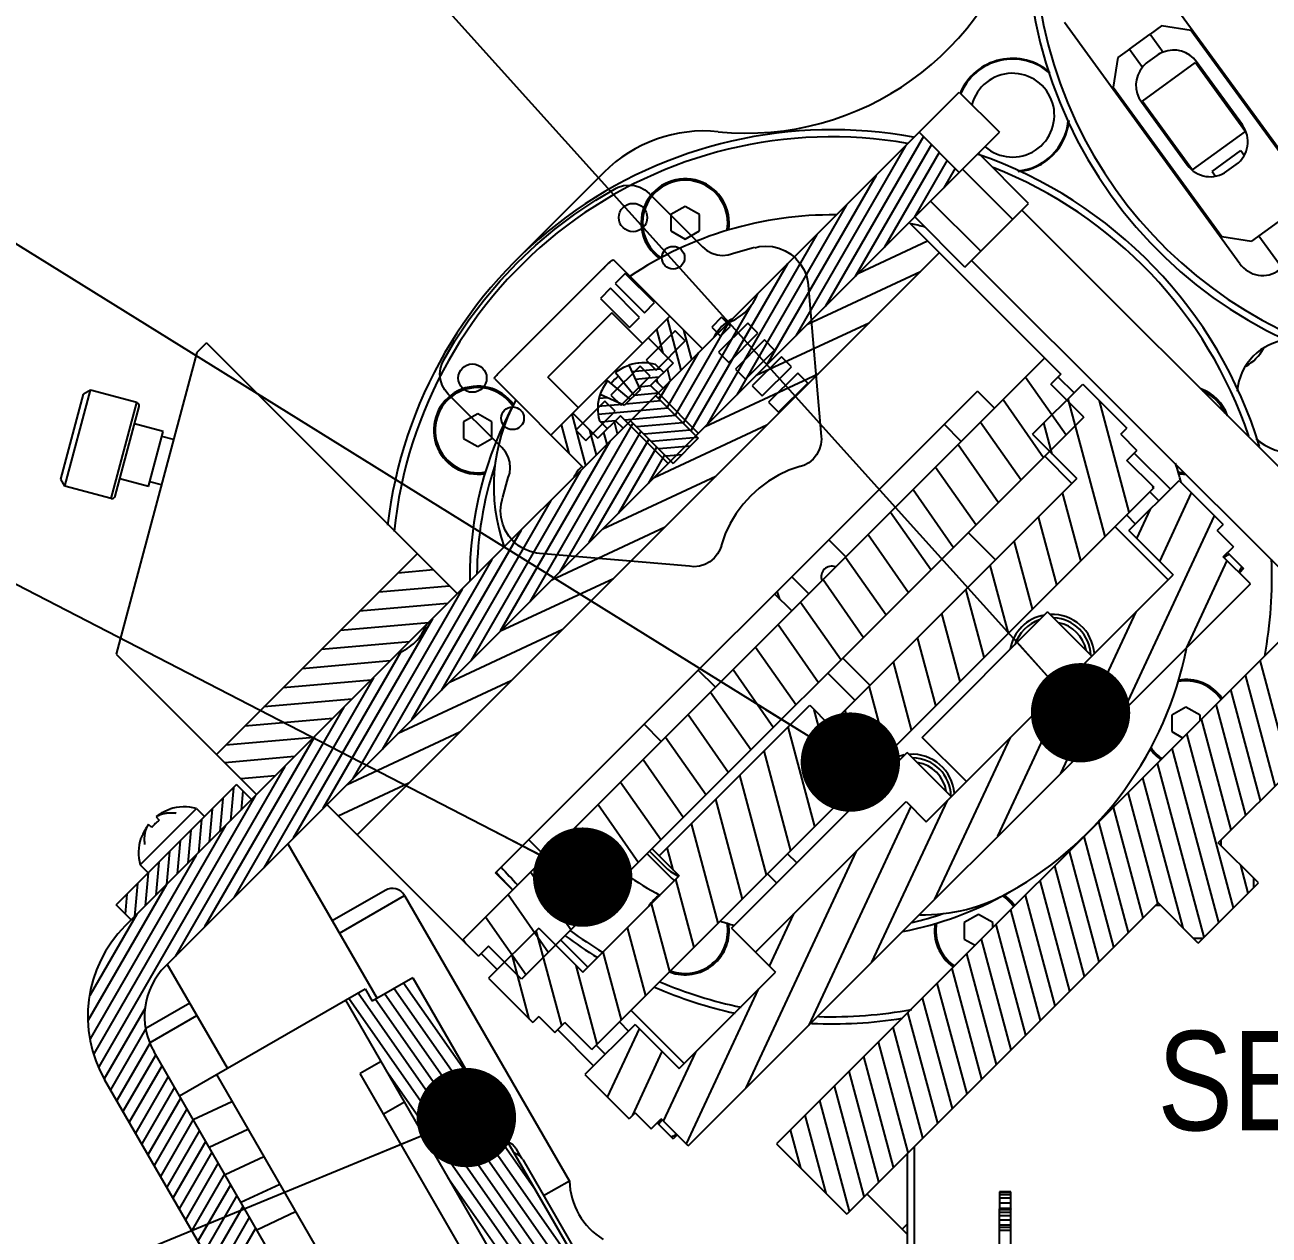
# Model space of a CAD drawing. Header units: millimetres. Extents: x 0 to 841, y 0 to 594.
# Drawn here: x 421.02 to 464.84, y 282.63 to 325.27 of the extents above; entities that cross this region are included whole.
import ezdxf

# ---------------------------------------------------------------- set-up
doc = ezdxf.new("R2010")
doc.units = ezdxf.units.MM
doc.header["$LTSCALE"] = 46.255
doc.layers.get('0').update_dxf_attribs({"linetype": 'CONTINUOUS'})
for name, color, linetype in [('AXIS', 7, 'CONTINUOUS'), ('COSMETIC', 7, 'CONTINUOUS'), ('NOTE', 7, 'CONTINUOUS')]:
    doc.layers.add(name, color=color, linetype=linetype)
doc.styles.get("Standard").update_dxf_attribs({"font": 'txt', "width": 0.85})
doc.dimstyles.get("Standard").update_dxf_attribs({"dimtxt": 3.5, "dimasz": 3.5, "dimexe": 1.5, "dimexo": 1, "dimtad": 1, "dimtxsty": 'STANDARD', "dimblk": '_FILLED', "dimblk1": '_FILLED', "dimblk2": '_FILLED', "dimcen": 0.09, "dimadec": 0, "dimazin": 0, "dimtol": 1, "dimtp": 0.01, "dimtm": 0.01, "dimtfac": 1, "dimtofl": 0, "dimtmove": 0, "dimatfit": 3, "dimldrblk": '_FILLED', "dimfxl": 1, "dimtolj": 1, "dimarcsym": 0})

# ---------------------------------------------------------------- blocks, each defined once
blk = doc.blocks.new('_FILLED')
at = {"color": 0, "linetype": 'BYBLOCK'}
blk.add_solid([(0, 0), (-1, 0.214), (-1, -0.214)], dxfattribs=at)

msp = doc.modelspace()

# ---------------------------------------------------------------- linework, layer by layer
at = {"color": 7, "linetype": 'CONTINUOUS'}
for p, q in [((460.469, 327.407), (466.641, 318.912)), ((463.809, 316.855), (457.637, 325.349)), ((461.056, 325.238), (460.652, 324.944)), ((462.104, 325.072), (461.056, 325.238)), ((460.652, 324.944), (461.111, 324.311)), ((462.104, 325.072), (465.924, 319.813)), ((459.923, 324.415), (459.519, 324.121)), ((459.923, 324.415), (460.383, 323.782)), ((459.519, 324.121), (459.353, 323.073)), ((463.903, 321.744), (462.287, 323.969)), ((459.353, 323.073), (463.174, 317.815)), ((424.555, 293.523), (453.933, 322.901)), ((453.933, 322.901), (455.347, 321.486)), ((460.345, 322.558), (461.962, 320.333)), ((425.969, 292.108), (455.347, 321.486)), ((452.519, 321.486), (453.933, 320.072)), ((462.838, 320.105), (463.85, 320.84)), ((463.85, 320.84), (463.97, 320.674)), ((463.359, 320.112), (463.682, 320.347)), ((441.412, 320.066), (438.306, 316.961)), ((462.838, 320.105), (462.959, 319.939)), ((441.845, 319.518), (441.847, 319.514)), ((443.012, 319.333), (443.008, 319.33)), ((444.277, 318.874), (443.777, 318.585)), ((444.777, 318.585), (444.277, 318.874)), ((465.758, 318.765), (464.221, 317.649)), ((443.777, 318.585), (443.777, 318.008)), ((444.777, 318.008), (444.777, 318.585)), ((452.165, 318.304), (457.504, 312.966)), ((443.777, 318.008), (444.277, 317.719)), ((444.277, 317.719), (444.777, 318.008)), ((463.174, 317.815), (464.221, 317.649)), ((464.484, 317.84), (465.307, 316.707)), ((446.723, 317.432), (446.726, 317.419)), ((453.226, 317.244), (432.72, 296.738)), ((441.759, 316.99), (444.891, 313.859)), ((445.908, 317.208), (445.909, 317.204)), ((441.373, 316.669), (437.891, 313.187)), ((442.169, 316.511), (441.814, 316.157)), ((443.195, 315.485), (442.169, 316.511)), ((441.647, 315.99), (441.293, 315.635)), ((442.674, 314.963), (441.647, 315.99)), ((441.814, 316.157), (442.841, 315.13)), ((441.293, 315.635), (442.319, 314.609)), ((441.7, 315.123), (439.438, 312.86)), ((442.779, 314.044), (441.7, 315.123)), ((442.841, 315.13), (443.195, 315.485)), ((439.552, 310.818), (443.742, 315.008)), ((442.319, 314.609), (442.674, 314.963)), ((445.563, 314.969), (445.213, 314.618)), ((446.482, 314.761), (445.456, 313.735)), ((445.527, 314.304), (445.877, 314.654)), ((445.877, 314.654), (445.563, 314.969)), ((446.837, 314.407), (446.482, 314.761)), ((443.928, 314.487), (442.901, 313.461)), ((442.973, 314.239), (443.857, 313.355)), ((444.282, 314.133), (443.928, 314.487)), ((445.213, 314.618), (445.527, 314.304)), ((445.81, 313.38), (446.837, 314.407)), ((427.417, 314.062), (427.082, 313.727)), ((427.417, 314.062), (436.256, 305.223)), ((443.256, 313.106), (444.282, 314.133)), ((447.074, 314.169), (446.048, 313.143)), ((446.403, 312.788), (447.429, 313.814)), ((447.429, 313.814), (447.074, 314.169)), ((427.082, 313.727), (424.235, 303.102)), ((435.776, 313.462), (435.773, 313.464)), ((456.938, 313.532), (436.432, 293.025)), ((442.901, 313.461), (443.256, 313.106)), ((443.857, 313.355), (443.061, 312.559)), ((445.456, 313.735), (445.81, 313.38)), ((447.667, 313.577), (446.64, 312.55)), ((448.021, 313.222), (447.667, 313.577)), ((442.69, 313.25), (441.664, 312.223)), ((442.487, 312.211), (441.821, 313.012)), ((442.019, 311.869), (443.045, 312.895)), ((442.297, 313.28), (442.692, 312.416)), ((443.045, 312.895), (442.69, 313.25)), ((443.521, 313.019), (443.238, 313.302)), ((446.048, 313.143), (446.403, 312.788)), ((446.995, 312.196), (448.021, 313.222)), ((448.241, 313.002), (447.215, 311.976)), ((448.596, 312.648), (448.241, 313.002)), ((457.504, 312.966), (457.151, 312.612)), ((437.57, 312.801), (440.702, 309.669)), ((440.516, 311.781), (439.438, 312.86)), ((442.35, 312.074), (441.548, 312.739)), ((443.415, 312.206), (443.061, 312.559)), ((443.238, 312.736), (443.503, 312.471)), ((446.64, 312.55), (446.995, 312.196)), ((447.569, 311.621), (448.596, 312.648)), ((456.514, 310.845), (458.282, 312.612)), ((458.317, 311.446), (457.151, 312.612)), ((457.407, 312.869), (457.973, 312.303)), ((458.282, 312.612), (459.838, 311.057)), ((422.29, 309.265), (423.092, 312.259)), ((422.431, 309.02), (423.337, 312.401)), ((423.337, 312.401), (423.092, 312.259)), ((424.962, 311.965), (423.337, 312.401)), ((437.599, 295.394), (454.57, 312.365)), ((441.28, 312.263), (442.144, 311.868)), ((441.664, 312.223), (442.019, 311.869)), ((442.692, 312.416), (442.144, 311.868)), ((443.238, 312.206), (444.741, 310.703)), ((443.415, 312.206), (443.327, 312.117)), ((455.171, 311.764), (454.57, 312.365)), ((424.056, 308.585), (424.962, 311.965)), ((424.2, 308.668), (425.045, 311.822)), ((440.321, 311.587), (441.205, 310.703)), ((441.453, 312.012), (440.426, 310.986)), ((440.781, 310.631), (441.808, 311.658)), ((441.808, 311.658), (441.453, 312.012)), ((447.215, 311.976), (447.569, 311.621)), ((425.896, 310.939), (424.882, 311.211)), ((436.971, 311.568), (436.471, 311.279)), ((436.471, 311.279), (436.471, 310.702)), ((437.471, 311.279), (436.971, 311.568)), ((437.471, 310.702), (437.471, 311.279)), ((458.317, 311.446), (438.518, 291.647)), ((442.001, 311.499), (441.205, 310.703)), ((441.541, 311.039), (441.258, 311.322)), ((441.824, 311.322), (442.089, 311.057)), ((442.354, 311.145), (442.001, 311.499)), ((442.354, 311.322), (443.857, 309.819)), ((442.443, 311.233), (442.354, 311.145)), ((454.004, 310.597), (453.403, 311.198)), ((463.055, 296.455), (477.904, 311.304)), ((425.378, 309.007), (425.896, 310.939)), ((426.26, 310.66), (425.851, 310.77)), ((436.471, 310.702), (436.971, 310.413)), ((436.971, 310.413), (437.471, 310.702)), ((440.426, 310.986), (440.781, 310.631)), ((444.741, 310.703), (443.857, 309.819)), ((456.514, 310.845), (458.07, 309.289)), ((459.625, 310.845), (459.838, 311.057)), ((459.625, 310.845), (460.191, 310.279)), ((437.823, 310.379), (437.82, 310.376)), ((459.838, 309.925), (460.191, 310.279)), ((456.941, 310.069), (457.895, 309.114)), ((460.792, 308.971), (459.838, 309.925)), ((460.094, 310.182), (461.367, 308.909)), ((448.33, 309.717), (448.313, 309.713)), ((448.332, 309.71), (448.33, 309.717)), ((422.431, 309.02), (422.29, 309.265)), ((424.056, 308.585), (422.431, 309.02)), ((425.378, 309.007), (424.364, 309.279)), ((425.833, 309.066), (425.423, 309.176)), ((438.07, 309.379), (438.064, 309.381)), ((440.993, 289.172), (460.792, 308.971)), ((449.372, 300.591), (458.07, 309.289)), ((459.908, 307.45), (461.676, 309.218)), ((461.676, 309.218), (463.232, 307.663)), ((437.833, 308.533), (437.83, 308.534)), ((460.64, 308.819), (460.959, 308.501)), ((459.824, 308.002), (460.142, 307.684)), ((463.02, 307.45), (463.232, 307.663)), ((455.206, 306.425), (454.251, 307.38)), ((459.416, 307.594), (461.29, 305.72)), ((459.908, 307.45), (461.464, 305.895)), ((463.02, 307.45), (463.585, 306.885)), ((445.555, 306.954), (445.548, 306.928)), ((445.552, 306.927), (445.548, 306.928)), ((468.712, 307.061), (447.499, 285.848)), ((449.938, 306.531), (449.337, 307.132)), ((463.232, 306.531), (463.585, 306.885)), ((434.841, 306.637), (427.77, 299.566)), ((464.186, 305.577), (463.232, 306.531)), ((463.379, 306.678), (463.944, 306.113)), ((452.767, 297.197), (461.464, 305.895)), ((463.944, 306.113), (463.797, 305.965)), ((444.387, 285.778), (464.186, 305.577)), ((448.029, 305.824), (448.63, 305.223)), ((448.029, 304.622), (447.428, 305.223)), ((452.625, 300.167), (457.045, 304.587)), ((458.6, 303.031), (457.045, 304.587)), ((424.235, 303.102), (429.185, 298.152)), ((450.787, 302.006), (449.832, 302.96)), ((445.342, 301.935), (444.741, 302.536)), ((450.256, 301.475), (449.302, 302.43)), ((443.362, 295.995), (448.665, 301.299)), ((448.665, 301.299), (449.372, 300.591)), ((461.916, 301.235), (461.416, 300.947)), ((462.416, 300.947), (461.916, 301.235)), ((443.433, 300.026), (442.832, 300.627)), ((461.416, 300.947), (461.416, 300.369)), ((462.416, 300.765), (462.416, 300.947)), ((461.416, 300.369), (461.798, 300.148)), ((454.181, 298.612), (452.625, 300.167)), ((445.908, 293.45), (452.095, 299.637)), ((453.65, 298.081), (452.095, 299.637)), ((428.477, 298.506), (424.235, 294.263)), ((428.477, 298.506), (429.008, 297.975)), ((425.083, 295.677), (427.063, 297.657)), ((426.122, 297.636), (426.126, 297.627)), ((427.063, 297.657), (427.346, 297.374)), ((431.659, 297.798), (436.998, 292.46)), ((446.756, 292.601), (452.059, 297.904)), ((452.059, 297.904), (452.767, 297.197)), ((425.646, 297.368), (425.746, 297.247)), ((425.493, 296.994), (425.373, 297.094)), ((425.114, 296.614), (425.105, 296.618)), ((430.28, 296.419), (433.425, 290.972)), ((439.367, 295.96), (438.766, 296.561)), ((443.115, 296.243), (444.069, 295.288)), ((464.469, 295.041), (463.055, 296.455)), ((463.143, 296.543), (463.143, 296.367)), ((442.938, 296.066), (443.786, 295.217)), ((443.026, 296.154), (443.61, 295.571)), ((448.206, 295.748), (447.887, 296.066)), ((425.083, 295.677), (425.366, 295.394)), ((438.2, 294.793), (437.599, 295.394)), ((440.675, 291.894), (444.069, 295.288)), ((447.18, 295.359), (447.499, 295.041)), ((462.348, 292.919), (464.469, 295.041)), ((464.292, 295.217), (464.292, 294.864)), ((433.713, 294.777), (431.849, 293.7)), ((432.099, 293.267), (434.396, 294.594)), ((424.235, 294.263), (424.765, 293.733)), ((460.934, 294.334), (449.973, 283.373)), ((461.022, 294.245), (460.845, 294.245)), ((462.348, 292.919), (460.934, 294.334)), ((454.609, 293.929), (454.109, 293.64)), ((454.109, 293.64), (454.109, 293.063)), ((455.109, 293.64), (454.609, 293.929)), ((455.109, 293.459), (455.109, 293.64)), ((439.119, 293.45), (437.352, 291.682)), ((439.119, 293.45), (440.675, 291.894)), ((445.908, 293.45), (447.463, 291.894)), ((437.352, 292.813), (436.998, 292.46)), ((438.518, 291.647), (437.352, 292.813)), ((439.895, 293.023), (440.849, 292.069)), ((454.109, 293.063), (454.492, 292.842)), ((462.171, 293.096), (462.525, 293.096)), ((437.095, 292.557), (437.661, 291.991)), ((428.156, 288.507), (426.037, 292.176)), ((444.069, 288.5), (447.463, 291.894)), ((434.688, 291.701), (433.259, 290.876)), ((434.688, 291.701), (448.688, 267.453)), ((437.352, 291.682), (438.907, 290.126)), ((426.471, 287.534), (433.009, 291.309)), ((433.009, 291.309), (433.259, 290.876)), ((426.83, 290.803), (425.288, 289.912)), ((432.316, 290.909), (446.816, 265.795)), ((442.37, 290.548), (444.244, 288.674)), ((425.429, 289.416), (427.08, 290.37)), ((439.119, 290.338), (438.907, 290.126)), ((439.119, 290.338), (439.685, 289.773)), ((439.685, 289.773), (440.039, 290.126)), ((440.993, 289.172), (440.039, 290.126)), ((441.961, 290.14), (442.28, 289.822)), ((439.782, 289.87), (441.055, 288.597)), ((442.513, 290.056), (440.746, 288.288)), ((442.513, 290.056), (444.069, 288.5)), ((441.145, 289.323), (441.463, 289.005)), ((444.896, 255.621), (425.572, 289.091)), ((433.566, 288.744), (432.83, 288.319)), ((442.363, 256.007), (423.84, 288.091)), ((427.77, 288.284), (442.27, 263.17)), ((444.83, 267.535), (432.83, 288.319)), ((440.746, 288.288), (442.301, 286.732)), ((434.391, 287.315), (433.655, 286.89)), ((442.513, 286.944), (442.301, 286.732)), ((442.513, 286.944), (443.079, 286.379)), ((443.079, 286.379), (443.433, 286.732)), ((444.387, 285.778), (443.433, 286.732)), ((443.286, 286.585), (443.851, 286.019)), ((443.998, 286.166), (443.851, 286.019)), ((447.499, 285.848), (449.973, 283.373)), ((452.345, 285.745), (452.345, 268.495)), ((438.314, 285.683), (438.505, 285.351)), ((438.556, 285.289), (440.556, 281.825)), ((452.095, 285.495), (452.095, 268.495)), ((440.203, 284.537), (439.293, 284.012)), ((450.681, 284.081), (452.095, 282.666)), ((455.745, 283.563), (455.347, 283.563)), ((455.347, 283.563), (455.347, 283.56)), ((455.745, 283.56), (455.347, 283.56)), ((455.745, 283.551), (455.347, 283.551)), ((455.347, 283.547), (455.347, 283.551)), ((455.745, 283.547), (455.347, 283.547)), ((455.745, 283.56), (455.745, 283.563)), ((455.745, 283.551), (455.745, 283.546)), ((452.095, 283.02), (451.918, 282.843))]:
    msp.add_line(p, q, dxfattribs=at)
at = {"color": 2, "linetype": 'CONTINUOUS'}
for p, q in [((452.67, 321.335), (449.22, 315.359)), ((452.042, 321.01), (448.179, 314.318)), ((452.949, 321.056), (450.261, 316.4)), ((453.228, 320.777), (451.302, 317.441)), ((453.507, 320.498), (452.344, 318.483)), ((451.001, 319.968), (447.137, 313.276)), ((453.786, 320.219), (453.385, 319.524)), ((449.96, 318.927), (446.096, 312.235)), ((448.918, 317.886), (445.055, 311.194)), ((450.387, 316.526), (452.813, 317.657)), ((447.877, 316.845), (444.481, 310.963)), ((448.586, 314.725), (452.561, 316.578)), ((446.597, 315.39), (444.202, 311.242)), ((444.14, 313.107), (443.654, 314.92)), ((445.795, 314.762), (443.923, 311.521)), ((446.784, 312.923), (450.759, 314.777)), ((443.506, 313.706), (443.281, 314.546)), ((444.513, 313.48), (444.236, 314.514)), ((444.886, 313.854), (444.883, 313.867)), ((442.726, 313.358), (442.605, 313.347)), ((444.753, 313.721), (443.644, 311.8)), ((443.403, 313.137), (442.402, 313.05)), ((443.766, 312.734), (443.654, 313.152)), ((444.983, 311.122), (448.957, 312.975)), ((443.355, 312.853), (442.526, 312.78)), ((443.073, 312.548), (442.649, 312.511)), ((443.312, 312.662), (443.281, 312.779)), ((443.712, 312.68), (443.365, 312.079)), ((456.266, 312.859), (457.693, 310.821)), ((441.559, 312.135), (441.238, 312.107)), ((443.425, 312.019), (442.186, 311.91)), ((443.33, 312.29), (442.493, 312.217)), ((443.415, 312.206), (444.741, 310.88)), ((455.474, 312.067), (456.901, 310.029)), ((459.067, 307.245), (457.767, 312.097)), ((459.918, 308.097), (458.865, 312.029)), ((442.073, 311.9), (441.202, 311.824)), ((443.683, 311.761), (441.214, 311.545)), ((442.439, 311.237), (438.807, 304.946)), ((440.191, 310.18), (439.921, 311.186)), ((440.78, 309.747), (440.294, 311.56)), ((441.82, 311.318), (441.307, 311.273)), ((441.9, 310.867), (441.788, 311.286)), ((443.94, 311.503), (442.152, 311.347)), ((442.354, 311.145), (443.68, 309.819)), ((444.198, 311.246), (442.572, 311.104)), ((443.181, 309.32), (447.156, 311.174)), ((454.681, 311.274), (456.108, 309.236)), ((457.209, 310.15), (456.915, 311.246)), ((442.718, 310.958), (439.848, 305.987)), ((441.153, 310.121), (440.921, 310.988)), ((441.527, 310.494), (441.414, 310.912)), ((444.456, 310.988), (442.83, 310.846)), ((444.713, 310.731), (443.088, 310.589)), ((441.63, 310.597), (437.766, 303.905)), ((442.997, 310.679), (440.89, 307.029)), ((443.276, 310.4), (441.931, 308.07)), ((444.467, 310.429), (443.345, 310.331)), ((453.889, 310.482), (455.316, 308.444)), ((443.555, 310.121), (442.972, 309.111)), ((444.16, 310.122), (443.603, 310.073)), ((440.588, 309.556), (436.725, 302.864)), ((453.096, 309.689), (454.523, 307.651)), ((441.38, 307.519), (445.354, 309.372)), ((460.77, 308.949), (460.754, 309.009)), ((439.547, 308.514), (435.683, 301.822)), ((452.304, 308.897), (453.731, 306.859)), ((458.215, 306.394), (457.573, 308.792)), ((460.991, 306.368), (462.115, 308.779)), ((451.511, 308.104), (452.938, 306.066)), ((460.184, 307.175), (460.666, 308.208)), ((457.364, 305.542), (456.721, 307.94)), ((459.724, 301.115), (462.922, 307.972)), ((438.506, 307.473), (434.642, 300.781)), ((439.578, 305.717), (443.553, 307.571)), ((450.719, 307.312), (452.145, 305.274)), ((456.512, 304.691), (455.87, 307.089)), ((437.465, 306.432), (433.601, 299.74)), ((434.849, 306.63), (434.833, 306.628)), ((449.926, 306.519), (451.353, 304.481)), ((461.941, 303.331), (463.369, 306.394)), ((435.414, 306.065), (434.159, 305.955)), ((455.661, 303.839), (455.018, 306.237)), ((435.979, 305.499), (433.485, 305.281)), ((437.776, 303.915), (441.751, 305.769)), ((449.133, 305.727), (450.56, 303.689)), ((464.157, 305.548), (464.176, 305.587)), ((436.423, 305.391), (432.56, 298.699)), ((454.809, 302.988), (454.167, 305.386)), ((435.912, 304.879), (432.812, 304.608)), ((448.341, 304.934), (449.768, 302.896)), ((457.508, 298.898), (460.164, 304.595)), ((435.382, 304.349), (431.518, 297.657)), ((435.238, 304.205), (432.138, 303.934)), ((447.548, 304.141), (448.975, 302.104)), ((453.958, 302.136), (453.315, 304.534)), ((435.975, 302.114), (439.95, 303.967)), ((434.564, 303.532), (431.465, 303.261)), ((446.756, 303.349), (448.183, 301.311)), ((453.106, 301.285), (452.463, 303.683)), ((434.268, 303.183), (430.477, 296.616)), ((433.891, 302.858), (430.791, 302.587)), ((452.254, 300.433), (451.612, 302.831)), ((465.579, 298.979), (464.533, 302.883)), ((445.963, 302.556), (447.39, 300.519)), ((455.291, 296.681), (457.948, 302.379)), ((433.299, 302.267), (429.436, 295.575)), ((433.217, 302.185), (430.118, 301.913)), ((434.173, 300.312), (438.148, 302.166)), ((451.403, 299.581), (450.76, 301.979)), ((465.062, 298.462), (464.016, 302.366)), ((432.544, 301.511), (429.444, 301.24)), ((445.171, 301.764), (446.598, 299.726)), ((464.545, 297.945), (463.499, 301.849)), ((432.258, 301.226), (428.394, 294.533)), ((449.7, 297.878), (448.826, 301.137)), ((450.551, 298.73), (449.909, 301.128)), ((464.028, 297.428), (462.982, 301.332)), ((431.87, 300.837), (428.77, 300.566)), ((444.378, 300.971), (445.805, 298.933)), ((463.511, 296.911), (462.465, 300.815)), ((431.217, 300.184), (427.353, 293.492)), ((432.372, 298.511), (436.347, 300.364)), ((448.848, 297.027), (447.907, 300.54)), ((463.592, 294.163), (461.948, 300.298)), ((431.196, 300.164), (428.097, 299.893)), ((443.586, 300.179), (445.013, 298.141)), ((453.075, 294.465), (455.731, 300.162)), ((463.075, 293.646), (461.431, 299.781)), ((430.523, 299.49), (428.061, 299.275)), ((442.793, 299.386), (444.22, 297.348)), ((447.997, 296.175), (447.055, 299.689)), ((430.176, 299.143), (426.312, 292.451)), ((462.558, 293.129), (460.914, 299.264)), ((429.849, 298.817), (428.627, 298.71)), ((432.056, 297.402), (434.545, 298.563)), ((442.001, 298.594), (443.428, 296.556)), ((447.145, 295.324), (446.204, 298.837)), ((461.816, 293.451), (460.397, 298.747)), ((429.134, 298.102), (423.625, 288.559)), ((427.989, 298.017), (427.888, 296.855)), ((428.364, 298.392), (428.263, 297.23)), ((428.697, 298.286), (428.638, 297.605)), ((460.926, 294.326), (459.88, 298.23)), ((427.614, 297.643), (427.513, 296.48)), ((441.208, 297.801), (442.635, 295.763)), ((446.294, 294.472), (445.352, 297.985)), ((448.641, 290.032), (452.232, 297.732)), ((450.858, 292.248), (453.515, 297.945)), ((460.409, 293.809), (459.363, 297.713)), ((427.239, 297.268), (427.138, 296.105)), ((445.442, 293.62), (444.501, 297.134)), ((459.892, 293.292), (458.846, 297.196)), ((428.093, 297.061), (423.449, 289.017)), ((426.864, 296.893), (426.763, 295.73)), ((432.712, 296.746), (432.743, 296.761)), ((440.416, 297.009), (441.843, 294.971)), ((459.375, 292.775), (458.329, 296.679)), ((426.489, 296.518), (426.388, 295.355)), ((443.859, 295.498), (443.649, 296.282)), ((427.052, 296.019), (423.317, 289.55)), ((426.115, 296.143), (426.013, 294.98)), ((439.623, 296.216), (441.05, 294.178)), ((446.425, 287.815), (450.317, 296.162)), ((458.858, 292.258), (457.812, 296.162)), ((425.365, 295.393), (425.263, 294.23)), ((425.74, 295.768), (425.638, 294.605)), ((438.831, 295.424), (440.258, 293.386)), ((458.341, 291.741), (457.295, 295.645)), ((464.109, 294.68), (463.845, 295.665)), ((426.011, 294.978), (423.257, 290.209)), ((424.99, 295.018), (424.888, 293.855)), ((444.59, 292.769), (443.948, 295.167)), ((457.824, 291.224), (456.778, 295.128)), ((424.615, 294.643), (424.554, 293.944)), ((438.038, 294.631), (439.465, 292.593)), ((457.307, 290.707), (456.261, 294.611)), ((424.24, 294.268), (424.239, 294.259)), ((443.739, 291.917), (443.096, 294.315)), ((456.79, 290.19), (455.744, 294.094)), ((424.969, 293.937), (423.314, 291.07)), ((437.246, 293.839), (438.672, 291.801)), ((447.245, 292.112), (448.1, 293.946)), ((439.929, 290.017), (439.033, 293.363)), ((442.887, 291.066), (442.245, 293.464)), ((456.273, 289.673), (455.227, 293.577)), ((436.453, 293.046), (436.549, 292.909)), ((455.756, 289.156), (454.71, 293.06)), ((438.788, 290.245), (438.181, 292.511)), ((442.036, 290.214), (441.393, 292.612)), ((455.239, 288.639), (454.193, 292.543)), ((441.184, 289.363), (440.444, 292.125)), ((454.722, 288.122), (453.676, 292.026)), ((434.363, 291.514), (436.833, 287.986)), ((454.205, 287.605), (453.159, 291.509)), ((432.758, 291.164), (445.526, 272.93)), ((433.704, 291.133), (441.179, 280.458)), ((434.034, 291.323), (439.006, 284.222)), ((444.322, 285.843), (446.865, 291.296)), ((453.688, 287.088), (452.642, 290.992)), ((425.258, 290.625), (423.82, 288.134)), ((432.428, 290.974), (447.699, 269.165)), ((433.375, 290.943), (443.353, 276.694)), ((453.171, 286.571), (452.125, 290.475)), ((425.288, 289.915), (424.037, 287.749)), ((441.542, 287.492), (442.666, 289.903)), ((452.654, 286.054), (451.608, 289.958)), ((425.434, 289.405), (424.257, 287.368)), ((452.137, 285.537), (451.091, 289.441)), ((425.632, 288.987), (424.477, 286.987)), ((442.432, 286.862), (443.473, 289.096)), ((443.515, 286.65), (444.648, 289.079)), ((451.62, 285.02), (450.574, 288.923)), ((425.852, 288.605), (424.697, 286.605)), ((433.749, 288.428), (448.508, 267.349)), ((451.103, 284.503), (450.057, 288.406)), ((426.072, 288.224), (424.917, 286.224)), ((426.292, 287.843), (425.137, 285.843)), ((450.586, 283.986), (449.54, 287.889)), ((426.512, 287.462), (425.358, 285.462)), ((426.732, 287.081), (425.578, 285.081)), ((426.951, 286.703), (428.315, 287.339)), ((450.069, 283.469), (449.023, 287.372)), ((426.952, 286.7), (425.798, 284.7)), ((449.243, 284.104), (448.506, 286.855)), ((427.172, 286.319), (426.018, 284.319)), ((427.511, 285.732), (428.875, 286.369)), ((448.348, 284.999), (447.989, 286.338)), ((427.392, 285.937), (426.238, 283.937)), ((427.612, 285.556), (426.458, 283.556)), ((428.071, 284.762), (429.436, 285.399)), ((427.832, 285.175), (426.678, 283.175)), ((428.053, 284.794), (426.898, 282.794)), ((428.273, 284.413), (427.118, 282.413)), ((428.631, 283.792), (429.996, 284.428)), ((435.922, 284.664), (448.179, 267.159)), ((428.493, 284.032), (427.338, 282.032)), ((428.713, 283.651), (427.576, 281.681)), ((428.933, 283.27), (427.854, 281.4)), ((429.191, 282.822), (430.556, 283.458)), ((429.153, 282.888), (428.077, 281.025))]:
    msp.add_line(p, q, dxfattribs=at)
at = {"color": 6, "linetype": 'CONTINUOUS'}
for p, q in [((441.13, 319.097), (441.845, 319.518)), ((441.847, 319.514), (441.917, 319.551)), ((441.917, 319.551), (442.105, 319.608)), ((442.105, 319.608), (442.301, 319.628)), ((442.301, 319.628), (442.497, 319.608)), ((442.497, 319.608), (442.686, 319.551)), ((442.686, 319.551), (442.86, 319.458)), ((440.395, 318.606), (441.13, 319.097)), ((442.86, 319.458), (443.012, 319.333)), ((443.008, 319.33), (444.888, 317.444)), ((439.688, 318.074), (440.395, 318.606)), ((439.013, 317.504), (439.688, 318.074)), ((438.371, 316.897), (439.013, 317.504)), ((444.888, 317.444), (445.04, 317.319)), ((445.04, 317.319), (445.214, 317.226)), ((445.941, 317.219), (446.64, 317.414)), ((446.64, 317.414), (446.723, 317.432)), ((446.726, 317.419), (446.879, 317.456)), ((446.879, 317.456), (447.115, 317.474)), ((447.115, 317.474), (447.35, 317.456)), ((447.35, 317.456), (447.579, 317.401)), ((447.579, 317.401), (447.798, 317.31)), ((447.798, 317.31), (447.999, 317.187)), ((437.763, 316.254), (438.371, 316.897)), ((445.214, 317.226), (445.402, 317.169)), ((445.402, 317.169), (445.598, 317.149)), ((445.598, 317.149), (445.794, 317.169)), ((445.794, 317.169), (445.909, 317.204)), ((445.908, 317.208), (445.941, 317.219)), ((447.999, 317.187), (448.178, 317.034)), ((448.178, 317.034), (448.332, 316.854)), ((448.332, 316.854), (448.455, 316.653)), ((448.455, 316.653), (448.546, 316.435)), ((448.546, 316.435), (448.601, 316.205)), ((437.193, 315.579), (437.763, 316.254)), ((448.601, 316.205), (448.609, 316.1)), ((448.609, 316.1), (449.069, 310.764)), ((436.662, 314.873), (437.193, 315.579)), ((436.17, 314.138), (436.662, 314.873)), ((435.773, 313.464), (436.17, 314.138)), ((435.659, 313.162), (435.716, 313.35)), ((435.716, 313.35), (435.776, 313.462)), ((435.64, 312.966), (435.659, 313.162)), ((435.659, 312.77), (435.64, 312.966)), ((435.716, 312.581), (435.659, 312.77)), ((435.809, 312.408), (435.716, 312.581)), ((435.934, 312.255), (435.809, 312.408)), ((437.82, 310.376), (435.934, 312.255)), ((449.069, 310.764), (449.078, 310.677)), ((437.948, 310.227), (437.823, 310.379)), ((449.001, 310.292), (448.909, 310.118)), ((449.059, 310.481), (449.001, 310.292)), ((449.078, 310.677), (449.059, 310.481)), ((438.041, 310.053), (437.948, 310.227)), ((438.098, 309.865), (438.041, 310.053)), ((438.118, 309.669), (438.098, 309.865)), ((448.631, 309.841), (448.458, 309.748)), ((448.784, 309.966), (448.631, 309.841)), ((448.909, 310.118), (448.784, 309.966)), ((438.07, 309.379), (438.098, 309.473)), ((438.098, 309.473), (438.118, 309.669)), ((447.563, 309.402), (447.215, 309.193)), ((447.931, 309.576), (447.563, 309.402)), ((448.313, 309.713), (447.931, 309.576)), ((448.458, 309.748), (448.332, 309.71)), ((437.851, 308.628), (438.046, 309.327)), ((438.046, 309.327), (438.064, 309.381)), ((446.889, 308.952), (446.588, 308.679)), ((447.215, 309.193), (446.889, 308.952)), ((437.796, 308.38), (437.833, 308.533)), ((437.83, 308.534), (437.851, 308.628)), ((446.588, 308.679), (446.316, 308.378)), ((437.778, 308.145), (437.796, 308.38)), ((437.796, 307.909), (437.778, 308.145)), ((446.316, 308.378), (446.074, 308.052)), ((437.851, 307.68), (437.796, 307.909)), ((437.942, 307.462), (437.851, 307.68)), ((445.865, 307.704), (445.691, 307.337)), ((446.074, 308.052), (445.865, 307.704)), ((438.065, 307.26), (437.942, 307.462)), ((438.218, 307.081), (438.065, 307.26)), ((445.691, 307.337), (445.555, 306.954)), ((438.398, 306.927), (438.218, 307.081)), ((438.599, 306.804), (438.398, 306.927)), ((438.817, 306.714), (438.599, 306.804)), ((445.514, 306.802), (445.421, 306.628)), ((445.552, 306.927), (445.514, 306.802)), ((439.047, 306.659), (438.817, 306.714)), ((439.151, 306.65), (439.047, 306.659)), ((444.434, 306.197), (439.151, 306.65)), ((445.144, 306.351), (444.97, 306.258)), ((445.296, 306.476), (445.144, 306.351)), ((445.421, 306.628), (445.296, 306.476)), ((444.586, 306.181), (444.434, 306.197)), ((444.782, 306.201), (444.586, 306.181)), ((444.97, 306.258), (444.782, 306.201)), ((455.745, 284.154), (455.347, 284.154)), ((455.347, 284.154), (455.347, 283.563)), ((455.745, 284.129), (455.347, 284.129)), ((455.745, 284.054), (455.347, 284.054)), ((455.745, 283.563), (455.745, 284.154)), ((455.745, 283.931), (455.347, 283.931)), ((455.745, 283.758), (455.347, 283.758)), ((455.347, 283.551), (455.347, 283.56)), ((455.347, 279.056), (455.347, 283.547)), ((455.745, 283.551), (455.745, 283.56)), ((455.745, 281.196), (455.745, 283.546)), ((455.745, 283.523), (455.347, 283.523)), ((455.745, 283.43), (455.347, 283.43)), ((455.745, 283.305), (455.347, 283.305)), ((455.745, 283.153), (455.347, 283.153)), ((455.745, 282.979), (455.347, 282.979)), ((455.745, 282.895), (455.347, 282.895)), ((455.745, 282.791), (455.347, 282.791))]:
    msp.add_line(p, q, dxfattribs=at)
for centre, radius in [((442.443, 318.481), 0.5), ((443.857, 317.067), 0.4), ((436.786, 312.824), 0.5), ((438.2, 311.41), 0.4)]:
    msp.add_circle(centre, radius, dxfattribs=at)
at = {"color": 7, "linetype": 'CONTINUOUS'}
for centre, radius, start, end in [((446.438, 331.457), 10, 264.2965, 346.961), ((472.071, 328.451), 15.75, 177.2705, 264.482), ((472.071, 328.451), 15.5, 181.052, 265.1805), ((461.478, 323.381), 1, 36, 111.5225), ((455.807, 322.088), 1.975, 48.3102, 157.41), ((455.807, 322.088), 1.475, 228.936, 165.5962), ((461.154, 323.146), 1, 140.4775, 216), ((455.807, 322.088), 1.975, 275.5476, 353.7623), ((463.094, 321.156), 1, 306, 36), ((449.443, 305.824), 15.75, 79.4864, 173.3524), ((449.443, 305.824), 15.5, 80.1198, 174.0822), ((444.947, 316.531), 5, 84.2965, 135), ((449.443, 305.824), 15.75, 16.9318, 70.8978), ((449.443, 305.824), 15.5, 18.6547, 68.4785), ((462.771, 320.921), 1, 216, 306), ((444.277, 318.296), 1.5, 349.1755, 235.6749), ((449.443, 305.824), 12.75, 89.321, 123.8398), ((449.443, 305.824), 12.75, 75.1279, 77.3651), ((464.618, 317.443), 1, 216, 306), ((463.232, 314.663), 1.625, 299.4426, 330.5574), ((442.802, 311.758), 1.604, 74.2267, 108.3587), ((442.814, 311.747), 1.609, 108.5905, 128.1019), ((436.971, 310.99), 1.5, 34.3251, 280.8242), ((442.814, 311.746), 1.609, 141.8981, 161.4095), ((442.992, 311.568), 1.702, 128.9629, 141.0371), ((449.443, 305.824), 12.75, 150.8824, 180.6743), ((443.796, 309.015), 6.263, 151.0094, 199.8942), ((442.802, 311.758), 1.604, 161.6413, 195.7733), ((461.916, 310.99), 1.5, 23.3927, 66.6073), ((424.932, 311.852), 0.117, 345, 75), ((449.443, 305.824), 12.75, 15.1014, 18.2896), ((449.443, 305.824), 12.5, 161.6949, 179.5303), ((461.916, 310.99), 1.5, 259.1758, 267.1896), ((424.087, 308.698), 0.117, 255, 345), ((449.443, 305.824), 15.5, 349.6232, 2.2885), ((449.443, 305.824), 0.375, 68.852, 201.148), ((449.443, 305.824), 2, 194.8178, 203.1194), ((457.196, 303.002), 1.375, 108.5647, 161.7248), ((457.196, 303.002), 1.375, 2.6547, 87.3777), ((457.196, 303.002), 1.225, 10.9731, 78.9243), ((449.443, 305.824), 12.75, 299.4697, 348.5739), ((461.916, 300.658), 1.5, 34.9258, 100.8242), ((461.916, 300.658), 1.5, 214.3251, 235.6761), ((452.265, 298.072), 1.375, 108.5647, 161.7248), ((452.265, 298.072), 1.375, 0.9249, 88.9587), ((452.265, 298.072), 1.225, 8.7262, 81.0884), ((426.639, 296.102), 1.608, 115.3346, 116.4555), ((426.639, 296.102), 1.608, 113.1459, 115.3345), ((426.638, 296.103), 1.607, 112.1341, 113.1457), ((426.638, 296.103), 1.607, 108.5868, 112.1339), ((426.627, 296.113), 1.604, 74.2267, 108.2749), ((426.817, 295.924), 1.702, 131.955, 138.045), ((426.64, 296.101), 1.61, 125.739, 128.0984), ((426.815, 295.925), 1.7, 128.9603, 131.9547), ((426.64, 296.101), 1.61, 124.7492, 125.7388), ((426.639, 296.101), 1.61, 123.3583, 124.7492), ((426.639, 296.101), 1.61, 122.1084, 123.3582), ((426.639, 296.101), 1.609, 120.8796, 122.1084), ((426.639, 296.101), 1.609, 119.3983, 120.8795), ((426.639, 296.102), 1.609, 116.4555, 119.3983), ((426.637, 296.102), 1.607, 157.8661, 161.4132), ((426.637, 296.102), 1.607, 156.8543, 157.8659), ((426.638, 296.102), 1.608, 154.6655, 156.8542), ((426.638, 296.101), 1.608, 153.5445, 154.6654), ((426.638, 296.101), 1.609, 151.7728, 153.5445), ((426.639, 296.101), 1.609, 150.6017, 151.7726), ((426.639, 296.101), 1.609, 149.1204, 150.6017), ((426.639, 296.101), 1.609, 147.8916, 149.1204), ((426.639, 296.101), 1.61, 146.6418, 147.8916), ((426.639, 296.101), 1.61, 144.2611, 146.6417), ((426.64, 296.1), 1.61, 141.9016, 144.261), ((426.815, 295.925), 1.7, 138.0453, 141.0397), ((426.627, 296.113), 1.604, 161.7251, 195.7733), ((449.443, 305.824), 15.75, 221.3715, 224.2348), ((449.443, 305.824), 15.5, 221.2942, 224.4457), ((444.493, 296.455), 1.25, 225, 249.9359), ((449.443, 305.824), 12.75, 235.4125, 241.6651), ((444.493, 295.925), 1, 225, 233.6982), ((433.963, 294.344), 0.5, 30, 120), ((449.443, 305.824), 12.75, 281.3246, 299.1176), ((452.634, 300.177), 6.263, 269.1311, 299.4697), ((454.609, 293.352), 1.5, 34.3239, 55.6749), ((444.277, 293.352), 1.5, 250.085, 10.3534), ((449.443, 305.824), 12.75, 252.0878, 254.3881), ((449.443, 305.824), 12.5, 283.0838, 288.3051), ((454.609, 293.352), 1.5, 169.1755, 235.6761), ((427.737, 290.341), 4.5, 135, 210), ((449.443, 305.824), 15.75, 233.4154, 238.4233), ((449.443, 305.824), 15.5, 233.5511, 238.6429), ((427.737, 290.341), 2.5, 135, 210), ((449.443, 305.824), 15.5, 246.9865, 258.1065), ((449.443, 305.824), 15.75, 246.6318, 257.5096), ((449.443, 305.824), 15.5, 268.2524, 280.486), ((449.443, 305.824), 15.75, 267.4138, 279.0927), ((437.881, 285.433), 0.5, 30, 72.1049), ((438.123, 285.039), 0.5, 30, 73.8063), ((442.701, 284.608), 2.5, 181.6424, 238.3576)]:
    msp.add_arc(centre, radius, start, end, dxfattribs=at)
for points, knots in [([(441.373, 316.669), (441.396, 316.692), (441.442, 316.738), (441.507, 316.803), (441.568, 316.863), (441.623, 316.915), (441.664, 316.95), (441.694, 316.972), (441.718, 316.988), (441.748, 317.001), (441.759, 316.99)], [0, 0, 0, 0, 0.191671, 0.375927, 0.545642, 0.694285, 0.81631, 0.866038, 0.907843, 1, 1, 1, 1]), ([(445.823, 314.791), (446.048, 314.887), (446.48, 315.151), (446.744, 315.583), (446.841, 315.808)], [0, 0, 0, 0, 0.499999, 1, 1, 1, 1]), ([(437.57, 312.801), (437.559, 312.812), (437.572, 312.842), (437.588, 312.866), (437.61, 312.896), (437.646, 312.937), (437.697, 312.992), (437.757, 313.053), (437.822, 313.119), (437.868, 313.164), (437.891, 313.187)], [0, 0, 0, 0, 0.092157, 0.133962, 0.18369, 0.305715, 0.454358, 0.624073, 0.808329, 1, 1, 1, 1]), ([(463.442, 306.615), (463.426, 306.607), (463.363, 306.575), (463.302, 306.539), (463.257, 306.51)], [0, 0, 0, 0, 0.250717, 1, 1, 1, 1]), ([(463.881, 306.176), (463.873, 306.16), (463.84, 306.096), (463.804, 306.033), (463.775, 305.988)], [0, 0, 0, 0, 0.250729, 1, 1, 1, 1]), ([(434.156, 303.123), (434.381, 303.22), (434.813, 303.484), (435.077, 303.916), (435.173, 304.141)], [0, 0, 0, 0, 0.499999, 1, 1, 1, 1]), ([(443.454, 286.707), (443.444, 286.692), (443.406, 286.632), (443.373, 286.57), (443.349, 286.522)], [0, 0, 0, 0, 0.249375, 1, 1, 1, 1]), ([(443.976, 286.189), (443.961, 286.179), (443.9, 286.141), (443.836, 286.107), (443.788, 286.083)], [0, 0, 0, 0, 0.249367, 1, 1, 1, 1])]:
    msp.add_open_spline(points, degree=3, knots=knots, dxfattribs=at)
at = {"layer": 'AXIS', "color": 7, "linetype": 'CONTINUOUS'}
for p, q in [((459.923, 324.415), (460.652, 324.944)), ((460.386, 322.587), (462.247, 323.939)), ((460.89, 324.19), (460.567, 323.955)), ((462.247, 323.939), (464.01, 321.512)), ((460.386, 322.587), (462.149, 320.16)), ((462.149, 320.16), (464.01, 321.512)), ((456.375, 318.978), (454.607, 320.746)), ((455.813, 318.417), (454.046, 320.185)), ((454.691, 317.294), (452.923, 319.062)), ((454.129, 316.733), (456.375, 318.978)), ((468.263, 306.612), (456.136, 318.739)), ((454.129, 316.733), (452.362, 318.501)), ((466.495, 304.845), (454.368, 316.972)), ((434.396, 294.594), (440.203, 284.537))]:
    msp.add_line(p, q, dxfattribs=at)
for centre, radius, start, end in [((461.478, 323.381), 1, 111.5225, 126), ((455.807, 322.088), 2, 48.3966, 157.0827), ((461.154, 323.146), 1, 126, 140.4775), ((455.807, 322.088), 2, 275.7224, 354.7823), ((444.277, 318.296), 1.55, 349.9044, 234.8368), ((446.621, 313.577), 1.5, 117.5802, 152.4198), ((465.707, 312.188), 2, 95.7224, 174.7823), ((465.707, 312.188), 2, 228.3966, 41.6891), ((436.971, 310.99), 1.55, 35.2542, 279.9844), ((461.916, 310.99), 1.55, 18.9736, 70.3143), ((441.691, 308.646), 1.5, 134.0778, 152.4198), ((461.916, 310.99), 1.55, 259.9267, 269.2861), ((457.196, 303.002), 1.5, 100.3257, 169.6743), ((457.196, 303.002), 1.5, 4.3962, 92.2055), ((461.916, 300.658), 1.55, 35.029, 100.1271), ((461.916, 300.658), 1.55, 215.2542, 235.3899), ((452.265, 298.072), 1.5, 100.3257, 169.6743), ((452.265, 298.072), 1.5, 4.3962, 93.6584), ((444.277, 293.352), 1.55, 125.1814, 145.8583), ((454.609, 293.352), 1.55, 34.6478, 54.8368), ((444.277, 293.352), 1.55, 249.3106, 9.6407), ((454.609, 293.352), 1.55, 170.0558, 235.3899)]:
    msp.add_arc(centre, radius, start, end, dxfattribs=at)
at = {"layer": 'COSMETIC', "color": 7, "linetype": 'CONTINUOUS'}
for points in [[(426.347, 297.49), (426.331, 297.491), (426.307, 297.493), (426.279, 297.496), (426.264, 297.497), (426.252, 297.498), (426.24, 297.499), (426.231, 297.5), (426.225, 297.501), (426.222, 297.501), (426.22, 297.501), (426.218, 297.501), (426.215, 297.501), (426.21, 297.501), (426.202, 297.501), (426.192, 297.501), (426.176, 297.501), (426.156, 297.501), (426.136, 297.501), (426.12, 297.501), (426.11, 297.5), (426.102, 297.5), (426.097, 297.5), (426.094, 297.5), (426.092, 297.5), (426.09, 297.5), (426.088, 297.5), (426.082, 297.499), (426.073, 297.498), (426.062, 297.497), (426.05, 297.495), (426.035, 297.494), (426.02, 297.492), (426.004, 297.49), (425.995, 297.489), (425.987, 297.488), (425.981, 297.488), (425.976, 297.487), (425.973, 297.487), (425.971, 297.486), (425.97, 297.486), (425.968, 297.486), (425.967, 297.486), (425.964, 297.485), (425.959, 297.484), (425.954, 297.483), (425.947, 297.481), (425.938, 297.479), (425.924, 297.476), (425.91, 297.472), (425.896, 297.469), (425.886, 297.467), (425.875, 297.464), (425.867, 297.462), (425.862, 297.461), (425.86, 297.461), (425.858, 297.46), (425.856, 297.46), (425.853, 297.459), (425.849, 297.457), (425.842, 297.455), (425.834, 297.452), (425.82, 297.447), (425.803, 297.44), (425.786, 297.434), (425.772, 297.429), (425.764, 297.426), (425.757, 297.424), (425.753, 297.422), (425.75, 297.421), (425.748, 297.42), (425.746, 297.42), (425.744, 297.419), (425.74, 297.416), (425.732, 297.412), (425.723, 297.407), (425.713, 297.402), (425.7, 297.396), (425.678, 297.384), (425.659, 297.374), (425.646, 297.368)], [(425.251, 296.393), (425.249, 296.409), (425.247, 296.433), (425.245, 296.461), (425.243, 296.477), (425.242, 296.489), (425.241, 296.5), (425.24, 296.509), (425.24, 296.515), (425.239, 296.518), (425.239, 296.52), (425.239, 296.522), (425.239, 296.525), (425.239, 296.53), (425.239, 296.538), (425.239, 296.548), (425.239, 296.564), (425.24, 296.584), (425.24, 296.604), (425.24, 296.62), (425.24, 296.63), (425.24, 296.638), (425.24, 296.643), (425.24, 296.646), (425.24, 296.648), (425.24, 296.65), (425.24, 296.653), (425.241, 296.659), (425.242, 296.667), (425.243, 296.679), (425.245, 296.69), (425.247, 296.705), (425.248, 296.721), (425.25, 296.736), (425.251, 296.746), (425.252, 296.753), (425.253, 296.759), (425.253, 296.764), (425.254, 296.767), (425.254, 296.769), (425.254, 296.771), (425.254, 296.772), (425.255, 296.774), (425.255, 296.777), (425.257, 296.781), (425.258, 296.786), (425.259, 296.793), (425.261, 296.802), (425.265, 296.816), (425.268, 296.83), (425.271, 296.844), (425.274, 296.855), (425.276, 296.865), (425.278, 296.873), (425.279, 296.878), (425.28, 296.881), (425.28, 296.882), (425.281, 296.884), (425.282, 296.887), (425.283, 296.891), (425.286, 296.898), (425.289, 296.907), (425.294, 296.92), (425.3, 296.937), (425.306, 296.954), (425.311, 296.968), (425.314, 296.977), (425.317, 296.983), (425.318, 296.988), (425.319, 296.991), (425.32, 296.992), (425.321, 296.994), (425.322, 296.996), (425.324, 297.001), (425.328, 297.008), (425.333, 297.018), (425.338, 297.027), (425.344, 297.04), (425.356, 297.062), (425.366, 297.081), (425.373, 297.094)]]:
    msp.add_open_spline(points, degree=3, knots=[0, 0, 0, 0, 0.0625, 0.09375, 0.109375, 0.125, 0.140625, 0.15625, 0.160156, 0.164062, 0.166016, 0.167969, 0.171875, 0.179688, 0.1875, 0.203125, 0.21875, 0.25, 0.28125, 0.296875, 0.3125, 0.320312, 0.328125, 0.332031, 0.333984, 0.335938, 0.339844, 0.34375, 0.359375, 0.375, 0.390625, 0.40625, 0.4375, 0.453125, 0.46875, 0.476562, 0.484375, 0.492188, 0.496094, 0.498047, 0.5, 0.501953, 0.503906, 0.507812, 0.515625, 0.523438, 0.53125, 0.546875, 0.5625, 0.59375, 0.609375, 0.625, 0.640625, 0.65625, 0.660156, 0.664062, 0.666016, 0.667969, 0.671875, 0.679688, 0.6875, 0.703125, 0.71875, 0.75, 0.78125, 0.796875, 0.8125, 0.820312, 0.828125, 0.832031, 0.833984, 0.835938, 0.839844, 0.84375, 0.859375, 0.875, 0.890625, 0.90625, 0.9375, 1, 1, 1, 1], dxfattribs=at)

# ---------------------------------------------------------------- texts
at = {"layer": 'NOTE', "color": 2, "linetype": 'CONTINUOUS', "insert": (487.877, 289.823), "char_height": 3.5, "width": 35.7, "attachment_point": 3, "line_spacing_factor": 0.9}
msp.add_mtext('SECTION  H-H', dxfattribs=at)

# ---------------------------------------------------------------- leaders
at = {"layer": 'NOTE', "color": 2, "linetype": 'CONTINUOUS'}
for points in [[(458.203, 301.035), (415.336, 348.621), (409.336, 348.621)], [(450.096, 299.296), (394.611, 333.761), (388.611, 333.761)], [(440.668, 295.243), (395.069, 318.803), (389.069, 318.803)], [(436.572, 286.772), (400.608, 271.96), (394.608, 271.96)]]:
    msp.add_leader(points, dimstyle='STANDARD', override={"dimtad": 0, "dimldrblk": 'DOT'}, dxfattribs=at)

doc.saveas('drawing.dxf')
